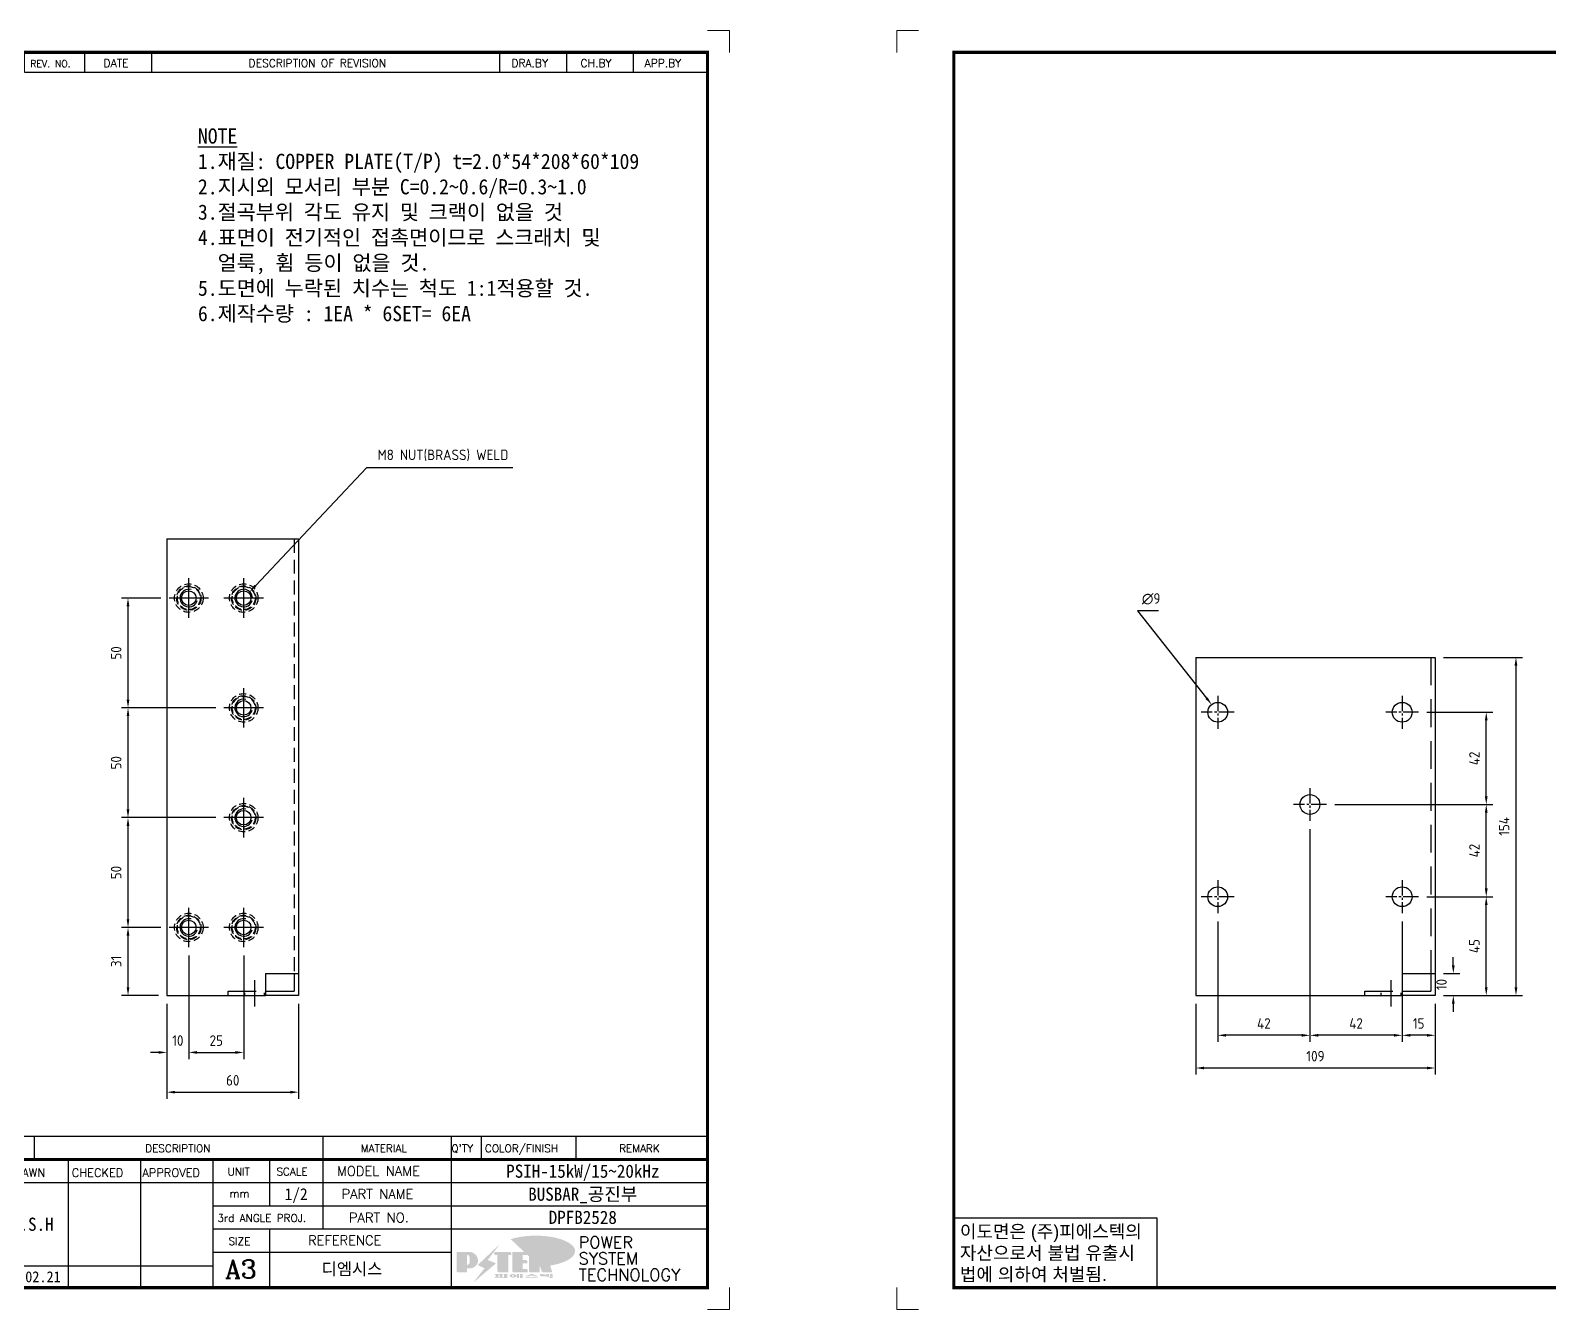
# Model space of a CAD drawing. Header units: millimetres. Extents: x 24815 to 37444, y -10619 to 6020.
# Drawn here: x 29013 to 29705, y -7723 to -7140 of the extents above; entities that cross this region are included whole.
import ezdxf
from ezdxf.enums import TextEntityAlignment as Align

# ---------------------------------------------------------------- set-up
doc = ezdxf.new("R2010")
doc.units = ezdxf.units.MM
for name, pattern in [('CENTER', [50.8, 31.75, -6.35, 6.35, -6.35]), ('CENTER1', [10, 7, -1, 1, -1]), ('HIDDEN', [9.525, 6.35, -3.175]), ('HIDDEN2', [4.7625, 3.175, -1.5875]), ('HIDDENX2', [19.05, 12.7, -6.35])]:
    doc.linetypes.add(name, pattern=pattern)
for name, color, linetype in [('CENTER', 1, 'CENTER'), ('FORMAT-1', 7, 'Continuous'), ('line', 3, 'Continuous'), ('THIN', 3, 'Continuous')]:
    doc.layers.add(name, color=color, linetype=linetype)
doc.styles.add('h1', font='')
doc.styles.add('HAN', font='')
doc.styles.add('RC', font='ROMANC.SHX')
doc.styles.add('ROMANT', font='romant')
doc.styles.get("Standard").update_dxf_attribs({"font": 'ISOCP.SHX', "bigfont": 'WHGTXT.SHX'})
doc.styles.get('h1').set_extended_font_data('New Gulim')
doc.styles.get('HAN').set_extended_font_data('GulimChe')
doc.dimstyles.new('PS-1.5', dxfattribs={"dimscale": 1.5, "dimtxt": 3.2, "dimasz": 2.5, "dimexe": 2, "dimexo": 2.5, "dimgap": 2, "dimtad": 1, "dimtoh": 1, "dimrnd": 0.05, "dimzin": 12, "dimdsep": 46, "dimtxsty": 'Standard', "dimcen": 0, "dimclrt": 2, "dimazin": 3, "dimtfac": 1, "dimtofl": 0, "dimtmove": 0, "dimatfit": 3, "dimfxl": 0.18, "dimtolj": 1, "dimtzin": 0, "dimarcsym": 0})

# ---------------------------------------------------------------- blocks, each defined once
blk = doc.blocks.new('A$C3A6221F5')
at = {"color": 2, "linetype": 'HIDDEN2'}
for radius in [6.5, 5.55, 5.25]:
    blk.add_circle((0, 0), radius, dxfattribs=at)
blk.add_circle((0, 0), 3.32)
at = {"layer": 'CENTER', "color": 1, "linetype": 'CENTER', "ltscale": 3}
for p, q in [((0, -9), (0, 9)), ((9, 0), (-9, 0))]:
    blk.add_line(p, q, dxfattribs=at)
at = {"layer": 'CENTER'}
for p, q in [((0, -7), (0, 7)), ((7, 0), (-7, 0))]:
    blk.add_line(p, q, dxfattribs=at)
at = {"layer": 'THIN'}
blk.add_arc((0, 0), 4, 75, 345, dxfattribs=at)
blk = doc.blocks.new('t3')
for p, q in [((0, 15.88), (46.25, 15.88)), ((0, 15.88), (0, 0)), ((46.25, 15.88), (46.25, 0)), ((0, 0), (46.25, 0))]:
    blk.add_line(p, q)
at = {"color": 1, "style": 'h1'}
for s, p in [('이도면은 (주)피에스텍의', (1.4, 11.29)), ('자산으로서 불법 유출시', (1.4, 6.41)), ('법에 의하여 처벌됨.', (1.4, 1.52))]:
    blk.add_text(s, height=3, dxfattribs=at).set_placement(p)
blk = doc.blocks.new('new LOGO')
at = {"layer": 'line'}
h = blk.add_hatch(color=253, dxfattribs=at)
edge = h.paths.add_edge_path()
edge.add_ellipse((333.9, 86.4), major_axis=(-165.9, 0), ratio=0.39426, start_angle=111.51268, end_angle=334.46902)
edge.add_ellipse((314.1, 81.2), major_axis=(-153.7, 0), ratio=0.40699, start_angle=121.30662, end_angle=327.74369, ccw=False)
edge.add_line((394, 27.8), (394.7, 25.6))
h = blk.add_hatch(color=1, dxfattribs=at)
h.paths.add_polyline_path([(41.5, 16.4), (54.3, 16.4, 1), (54.3, 82.9), (0, 82.9), (0, -0.1), (41.5, -0.1)])
h.paths.add_polyline_path([(41.5, 27.9), (41.5, 71.9), (43.6, 71.9, -0.414214), (54.6, 60.9), (54.6, 38.9, -0.414214), (43.6, 27.9)], flags=16)
h.paths.add_polyline_path([(214.7, 71.9), (227.5, 71.9), (227.5, 82.9), (159.7, 82.9), (159.7, 71.9), (172.5, 71.9), (172.5, -0.1), (214.7, -0.1)])
h.paths.add_polyline_path([(276, 37.4), (294.8, 37.4), (294.8, 49.1), (276, 49.1), (276, 71.9), (294.8, 71.9), (294.8, 82.9), (234.5, 82.9), (234.5, -0.1), (297, -0.1), (297, 10.9), (276, 10.9)])
h.paths.add_polyline_path([(347.2, 35.2), (359.7, -0.1), (400.5, -0.1), (379.6, 66.8), (399.7, 82.9), (380.6, 82.9), (347.2, 61.6), (347.2, 82.9), (305.5, 82.9), (305.5, -0.1), (347.2, -0.1)])
h = blk.add_hatch(color=250, dxfattribs=at)
h.paths.add_polyline_path([(44.5, 69.4), (46.6, 69.4, -0.129793), (52, 68, 0.221832), (43.6, 71.9), (41.5, 71.9), (41.5, 27.9), (43.6, 27.9, 0.02048), (44.5, 28)], flags=17)
h.paths.add_polyline_path([(44.5, 13.9), (57.3, 13.9, 0.72362), (77.1, 73.9, -0.679777), (54.3, 16.4), (41.5, 16.4), (41.5, -0.1), (3, -0.1), (3, -2.6), (44.5, -2.6)])
h.paths.add_polyline_path([(117.9, 14.2), (71.5, -44.4), (77.1, -39.6), (120.8, 15.6), (92, 28.9), (173.3, 106), (177.5, 111.4), (89.1, 27.6)])
h.paths.add_polyline_path([(162.7, 71.9), (162.7, 69.4), (172.5, 69.4), (172.5, 71.9)], flags=17)
h.paths.add_polyline_path([(217.7, 69.4), (230.5, 69.4), (230.5, 80.4), (227.5, 80.4), (227.5, 71.9), (214.7, 71.9), (214.7, -0.1), (175.5, -0.1), (175.5, -2.6), (217.7, -2.6)])
h.paths.add_polyline_path([(297.8, 46.6), (294.8, 46.6), (294.8, 37.4), (276, 37.4), (276, 10.9), (279, 10.9), (279, 34.9), (297.8, 34.9)])
h.paths.add_polyline_path([(300, 8.4), (297, 8.4), (297, -0.1), (237.5, -0.1), (237.5, -2.6), (300, -2.6)])
h.paths.add_polyline_path([(297.8, 80.4), (294.8, 80.4), (294.8, 71.9), (276, 71.9), (276, 49.1), (279, 49.1), (279, 69.4), (297.8, 69.4)])
h.paths.add_polyline_path([(350.2, 80.4), (347.2, 80.4), (347.2, 61.6), (350.2, 63.5)])
h.paths.add_polyline_path([(350.2, 26.7), (347.2, 35.2), (347.2, -0.1), (308.5, -0.1), (308.5, -2.6), (350.2, -2.6)])
h.paths.add_polyline_path([(402.7, 80.4), (396.5, 80.4), (379.6, 66.8), (400.5, -0.1), (361.8, -0.1), (362.7, -2.6), (403.5, -2.6), (382.6, 64.3)])
blk.add_hatch(color=5, dxfattribs=at).paths.add_polyline_path([(166.3, 35), (131, 49), (180.4, 112.7), (92, 28.9), (120.8, 15.6), (74.4, -43)])
h = blk.add_hatch(color=250, dxfattribs=at)
edge = h.paths.add_edge_path()
edge.add_ellipse((237.8, -17.6), major_axis=(-14.3, 0), ratio=0.526336, start_angle=192.2456, end_angle=269.07481)
edge.add_line((238.1, -10.1), (237.6, -10.1))
edge.add_ellipse((237.8, -17.6), major_axis=(-14.3, 0), ratio=0.526336, start_angle=270.92519, end_angle=449.07481)
edge.add_line((237.6, -25.1), (238.1, -25.1))
edge.add_ellipse((237.8, -17.6), major_axis=(-14.3, 0), ratio=0.526336, start_angle=450.92519, end_angle=527.7544)
edge.add_line((251.7, -19.2), (254.1, -19.2))
edge.add_line((254.1, -19.2), (254.1, -27.1))
edge.add_line((254.1, -27.1), (263.1, -27.1))
edge.add_line((263.1, -27.1), (263.1, -10.1))
edge.add_line((263.1, -10.1), (254.1, -10.1))
edge.add_line((254.1, -10.1), (254.1, -16))
edge.add_line((254.1, -16), (251.7, -16))
h.paths.add_polyline_path([(241, -16.4), (241, -18.7, -1), (234.4, -18.7), (234.4, -16.4, -1)], flags=16)
h.paths.add_polyline_path([(278.2, -10.1), (268.1, -10.1), (268.1, -27.1), (278.2, -27.1)])
h.paths.add_polyline_path([(310.3, -10.1), (310.3, -11.1, -0.157169), (289.3, -17.5), (294, -19.9, 0.128407), (316.3, -15.9, 0.128407), (338.6, -19.9), (343.3, -17.5, -0.157169), (322.2, -11.1), (322.2, -10.1)])
h.paths.add_polyline_path([(342.1, -25.1), (342.1, -22.3), (290.4, -22.3), (290.4, -25.1)])
h.paths.add_polyline_path([(352, -10.1), (352, -16.2, 0.414214), (354, -18.2), (378.7, -18.2), (378.7, -19.6), (390.2, -19.6), (390.2, -10.1), (378.7, -10.1), (378.7, -13.6), (374.7, -13.6), (374.7, -15.1), (378.7, -15.1), (378.7, -16.2), (364.7, -16.2), (364.7, -15.1), (371.2, -15.1), (371.2, -13.6), (364.7, -13.6), (364.7, -12.6), (374.7, -12.6), (374.7, -10.1)])
h.paths.add_polyline_path([(393.8, -10.1), (393.8, -19.6), (405, -19.6), (405, -10.1)])
h.paths.add_polyline_path([(405, -27.1), (405, -20.9), (356.8, -20.9), (356.8, -23), (391.8, -23), (391.8, -27.1)])
h.paths.add_polyline_path([(200.4, -10.1), (200.4, -22.3), (193.2, -22.3), (193.2, -12.6), (196.6, -12.6), (196.6, -10.1), (161, -10.1), (161, -12.6), (164.5, -12.6), (164.5, -22.3), (161, -22.3), (161, -25.1), (200.4, -25.1), (200.4, -27.1), (213.9, -27.1), (213.9, -10.1)])
h.paths.add_polyline_path([(182, -12.6), (175.6, -12.6), (175.6, -22.3), (182, -22.3)], flags=17)
blk = doc.blocks.new('format-3')
at = {"color": 3, "lineweight": 9}
for p, q in [((0, 286.3), (0, 291.3)), ((5, 291.3), (0, 291.3)), ((414.5, 291.3), (419.5, 291.3)), ((419.5, 286.3), (419.5, 291.3)), ((0, 5), (0, 0)), ((419.5, 5), (419.5, 0)), ((5, 0), (0, 0)), ((414.5, 0), (419.5, 0))]:
    blk.add_line(p, q, dxfattribs=at)
at = {"color": 180}
for p, q in [((258.97, 281.75), (258.97, 286.3)), ((272.71, 281.75), (272.71, 286.3)), ((287.94, 281.75), (287.94, 286.3)), ((367.22, 281.75), (367.22, 286.3)), ((382.45, 281.75), (382.45, 286.3)), ((397.61, 281.75), (397.61, 286.3)), ((258.97, 281.75), (414.5, 281.75)), ((228.5, 39.49), (228.5, 5)), ((228.5, 39.49), (414.5, 39.49)), ((235.29, 39.49), (235.29, 34.21)), ((261.24, 34.21), (261.24, 39.49)), ((326.9, 39.49), (326.9, 34.21)), ((356.11, 39.49), (356.11, 34.21)), ((362.93, 39.49), (362.93, 34.21)), ((384.48, 39.49), (384.48, 34.21)), ((228.5, 34.21), (252.48, 34.21)), ((268.96, 5), (268.96, 34.21)), ((285.45, 5), (285.45, 34.21)), ((301.94, 5), (301.94, 34.21)), ((314.72, 34.21), (314.72, 23.65)), ((326.9, 34.21), (326.9, 18.37)), ((356.11, 34.21), (356.11, 5)), ((228.5, 28.93), (252.48, 28.93)), ((244.89, 5.23), (244.89, 28.93)), ((252.48, 28.93), (414.5, 28.93)), ((228.5, 24.98), (252.48, 24.98)), ((228.5, 21.03), (252.48, 21.03)), ((301.94, 23.65), (414.5, 23.65)), ((301.94, 18.37), (414.5, 18.37)), ((314.72, 18.37), (314.72, 5)), ((228.5, 17.08), (252.48, 17.08)), ((228.5, 13.13), (252.48, 13.13)), ((301.94, 13.09), (356.11, 13.09)), ((228.5, 9.18), (252.48, 9.18)), ((252.48, 9.95), (301.94, 9.95))]:
    blk.add_line(p, q, dxfattribs=at)
at = {"const_width": 0.7}
blk.add_lwpolyline([(252.48, 5), (252.48, 34.21), (414.5, 34.21)], dxfattribs=at)
at = {"layer": 'FORMAT-1', "const_width": 0.7}
blk.add_lwpolyline([(13, 5), (13, 286.3), (414.5, 286.3), (414.5, 5)], close=True, dxfattribs=at)
blk.add_blockref('t3', (13, 5))
at = {"xscale": 0.05400000000000027, "yscale": 0.05400000000000027, "zscale": 0.05400000000000027}
blk.add_blockref('new LOGO', (357.35, 8.65), dxfattribs=at)
at = {"color": 2}
for s, height, style, p in [('REV. NO.', 1.56, 'RC', (260.23, 282.95)), ('DATE', 1.788, 'RC', (276.95, 282.94)), ('DESCRIPTION OF REVISION', 1.7875, 'RC', (309.98, 282.94)), ('DRA.BY', 1.788, 'RC', (369.83, 282.94)), ('CH.BY', 1.788, 'RC', (385.59, 282.94)), ('APP.BY', 1.788, 'RC', (400.18, 282.94)), ('NO', 1.742, 'RC', (230.16, 35.83)), ('PART NO', 1.742, 'RC', (241.36, 35.83)), ('DESCRIPTION', 1.7424, 'RC', (286.43, 35.83)), ('MATERIAL', 1.742, 'RC', (335.52, 35.83)), ("Q'TY", 1.742, 'RC', (356.17, 35.83)), ('COLOR/FINISH', 1.7424, 'RC', (363.8, 35.83)), ('REMARK', 1.742, 'RC', (394.37, 35.83)), (' TOLERANCE', 1.9, 'RC', (230.11, 30.22)), ('DRAWN', 1.9, 'RC', (255, 30.22)), ('CHECKED', 1.9, 'RC', (269.71, 30.22)), ('APPROVED', 1.9, 'RC', (285.8, 30.22)), ('UNIT', 1.742, 'RC', (305.19, 30.55)), ('SCALE', 1.742, 'RC', (316.32, 30.55)), ('MODEL NAME', 2.178, 'RC', (330.12, 30.46)), ('    ~ 6', 2, 'HAN', (229.8, 26.03)), ('0.08', 2, 'HAN', (246.57, 26.31)), ('mm', 1.742, 'RC', (305.67, 25.56)), ('PART NAME', 2.178, 'RC', (331.17, 25.24)), ('  7 ~ 30', 2, 'HAN', (229.8, 21.91)), ('0.1', 2, 'HAN', (246.57, 22.2)), ('3rd ANGLE PROJ.', 1.7424, 'RC', (302.87, 19.97)), ('PART NO.', 2.178, 'RC', (332.84, 19.85)), (' 31 ~ 120', 2, 'HAN', (229.8, 18.04)), ('0.2', 2, 'HAN', (246.57, 18.32)), ('121 ~ 300', 2, 'HAN', (229.8, 14.42)), ('0.4', 2, 'HAN', (246.57, 14.2)), ('SIZE', 1.742, 'RC', (305.39, 14.71)), ('REFERENCE', 2.178, 'RC', (323.52, 14.69)), ('301 ~ 600', 2, 'HAN', (229.8, 10.04)), ('0.6', 2, 'HAN', (246.57, 10.32)), ('601 ~ 1200', 2, 'HAN', (229.8, 6.05)), ('0.8', 2, 'HAN', (246.57, 6.33))]:
    blk.add_text(s, height=height, dxfattribs=dict(at, style=style)).set_placement(p)
at = {"style": 'ROMANT'}
for s, p in [('POWER', (385.15, 13.96)), ('SYSTEM', (385.15, 10.31)), ('TECHNOLOGY', (385.15, 6.56))]:
    blk.add_text(s, height=2.7, dxfattribs=at).set_placement(p)
at = {"color": 2, "lineweight": 25, "style": 'RC'}
blk.add_text('A3', height=4.182, dxfattribs=at).set_placement((304.61, 7.14))
at = {"style": 'HAN'}
for tag, height, p in [('MODEL-NAME', 3, (386.1, 31.53)), ('SCALE', 2.7, (320.81, 26.29)), ('PART-NAME', 3, (386.1, 26.29)), ('DRA-BY', 3, (260.72, 19.44)), ('CH-BY', 3, (277.21, 19.44)), ('APP-BY', 3, (293.7, 19.44)), ('PART-NO', 3, (386.1, 21.01)), ('관련업체', 3, (333.52, 9.26)), ('DRA-DATE', 2.5, (260.72, 7.47)), ('CH-DATE', 2.5, (277.21, 7.47)), ('APP-DATE', 2.5, (293.7, 7.47))]:
    blk.add_attdef(tag, text='', height=height, dxfattribs=at).set_placement(p, align=Align.MIDDLE_CENTER)
blk = doc.blocks.new('*D1353')
at = {"color": 0, "lineweight": -2, "transparency": 16777216}
for p, q in [((29084.99, -7561.41), (29084.99, -7608.59)), ((29074.99, -7583.41), (29074.99, -7608.59)), ((29071.24, -7605.59), (29067.49, -7605.59)), ((29088.74, -7605.59), (29092.49, -7605.59))]:
    blk.add_line(p, q, dxfattribs=at)
at = {"color": 0, "transparency": 16777216}
for points in [[(29071.24, -7604.96), (29071.24, -7606.21), (29074.99, -7605.59)], [(29088.74, -7604.96), (29088.74, -7606.21), (29084.99, -7605.59)]]:
    blk.add_solid(points, dxfattribs=at)
at = {"layer": 'Defpoints', "color": 0, "transparency": 16777216}
for p in [(29084.99, -7557.66), (29074.99, -7579.66), (29084.99, -7605.59)]:
    blk.add_point(p, dxfattribs=at)
at = {"color": 2, "transparency": 16777216, "insert": (29079.99, -7600.19), "char_height": 4.8, "attachment_point": 5}
blk.add_mtext('\\A1;10', dxfattribs=at)
blk = doc.blocks.new('*D1354')
at = {"color": 0, "lineweight": -2, "transparency": 16777216}
for p, q in [((29084.99, -7561.41), (29084.99, -7608.59)), ((29109.99, -7561.41), (29109.99, -7608.59)), ((29088.74, -7605.59), (29106.24, -7605.59))]:
    blk.add_line(p, q, dxfattribs=at)
at = {"color": 0, "transparency": 16777216}
for points in [[(29088.74, -7604.96), (29088.74, -7606.21), (29084.99, -7605.59)], [(29106.24, -7604.96), (29106.24, -7606.21), (29109.99, -7605.59)]]:
    blk.add_solid(points, dxfattribs=at)
at = {"layer": 'Defpoints', "color": 0, "transparency": 16777216}
for p in [(29084.99, -7557.66), (29109.99, -7557.66), (29109.99, -7605.59)]:
    blk.add_point(p, dxfattribs=at)
at = {"color": 2, "transparency": 16777216, "insert": (29097.49, -7600.19), "char_height": 4.8, "attachment_point": 5}
blk.add_mtext('\\A1;25', dxfattribs=at)
blk = doc.blocks.new('*D1355')
at = {"color": 0, "lineweight": -2, "transparency": 16777216}
for p, q in [((29072.24, -7548.66), (29054.29, -7548.66)), ((29057.29, -7575.91), (29057.29, -7552.41)), ((29071.24, -7579.66), (29054.29, -7579.66))]:
    blk.add_line(p, q, dxfattribs=at)
at = {"color": 0, "transparency": 16777216}
for points in [[(29056.66, -7552.41), (29057.91, -7552.41), (29057.29, -7548.66)], [(29056.66, -7575.91), (29057.91, -7575.91), (29057.29, -7579.66)]]:
    blk.add_solid(points, dxfattribs=at)
at = {"layer": 'Defpoints', "color": 0, "transparency": 16777216}
for p in [(29057.29, -7548.66), (29075.99, -7548.66), (29074.99, -7579.66)]:
    blk.add_point(p, dxfattribs=at)
at = {"color": 2, "transparency": 16777216, "insert": (29051.89, -7564.16), "char_height": 4.8, "attachment_point": 5, "rotation": 90}
blk.add_mtext('\\A1;31', dxfattribs=at)
blk = doc.blocks.new('*D1356')
at = {"color": 0, "lineweight": -2, "transparency": 16777216}
for p, q in [((29097.24, -7498.66), (29054.29, -7498.66)), ((29057.29, -7544.91), (29057.29, -7502.41)), ((29072.24, -7548.66), (29054.29, -7548.66))]:
    blk.add_line(p, q, dxfattribs=at)
at = {"color": 0, "transparency": 16777216}
for points in [[(29056.66, -7502.41), (29057.91, -7502.41), (29057.29, -7498.66)], [(29056.66, -7544.91), (29057.91, -7544.91), (29057.29, -7548.66)]]:
    blk.add_solid(points, dxfattribs=at)
at = {"layer": 'Defpoints', "color": 0, "transparency": 16777216}
for p in [(29057.29, -7498.66), (29100.99, -7498.66), (29075.99, -7548.66)]:
    blk.add_point(p, dxfattribs=at)
at = {"color": 2, "transparency": 16777216, "insert": (29051.89, -7523.66), "char_height": 4.8, "attachment_point": 5, "rotation": 90}
blk.add_mtext('\\A1;50', dxfattribs=at)
blk = doc.blocks.new('*D1357')
at = {"color": 0, "lineweight": -2, "transparency": 16777216}
for p, q in [((29097.24, -7448.66), (29054.29, -7448.66)), ((29057.29, -7494.91), (29057.29, -7452.41)), ((29097.24, -7498.66), (29054.29, -7498.66))]:
    blk.add_line(p, q, dxfattribs=at)
at = {"color": 0, "transparency": 16777216}
for points in [[(29056.66, -7452.41), (29057.91, -7452.41), (29057.29, -7448.66)], [(29056.66, -7494.91), (29057.91, -7494.91), (29057.29, -7498.66)]]:
    blk.add_solid(points, dxfattribs=at)
at = {"layer": 'Defpoints', "color": 0, "transparency": 16777216}
for p in [(29057.29, -7448.66), (29100.99, -7448.66), (29100.99, -7498.66)]:
    blk.add_point(p, dxfattribs=at)
at = {"color": 2, "transparency": 16777216, "insert": (29051.89, -7473.66), "char_height": 4.8, "attachment_point": 5, "rotation": 90}
blk.add_mtext('\\A1;50', dxfattribs=at)
blk = doc.blocks.new('*D1358')
at = {"color": 0, "lineweight": -2, "transparency": 16777216}
for p, q in [((29072.24, -7398.66), (29054.29, -7398.66)), ((29057.29, -7444.91), (29057.29, -7402.41)), ((29097.24, -7448.66), (29054.29, -7448.66))]:
    blk.add_line(p, q, dxfattribs=at)
at = {"color": 0, "transparency": 16777216}
for points in [[(29056.66, -7402.41), (29057.91, -7402.41), (29057.29, -7398.66)], [(29056.66, -7444.91), (29057.91, -7444.91), (29057.29, -7448.66)]]:
    blk.add_solid(points, dxfattribs=at)
at = {"layer": 'Defpoints', "color": 0, "transparency": 16777216}
for p in [(29057.29, -7398.66), (29075.99, -7398.66), (29100.99, -7448.66)]:
    blk.add_point(p, dxfattribs=at)
at = {"color": 2, "transparency": 16777216, "insert": (29051.89, -7423.66), "char_height": 4.8, "attachment_point": 5, "rotation": 90}
blk.add_mtext('\\A1;50', dxfattribs=at)
blk = doc.blocks.new('*D1359')
at = {"color": 0, "lineweight": -2, "transparency": 16777216}
for p, q in [((29074.99, -7583.41), (29074.99, -7626.69)), ((29134.99, -7583.41), (29134.99, -7626.69)), ((29078.74, -7623.69), (29131.24, -7623.69))]:
    blk.add_line(p, q, dxfattribs=at)
at = {"color": 0, "transparency": 16777216}
for points in [[(29078.74, -7623.06), (29078.74, -7624.31), (29074.99, -7623.69)], [(29131.24, -7623.06), (29131.24, -7624.31), (29134.99, -7623.69)]]:
    blk.add_solid(points, dxfattribs=at)
at = {"layer": 'Defpoints', "color": 0, "transparency": 16777216}
for p in [(29074.99, -7579.66), (29134.99, -7579.66), (29134.99, -7623.69)]:
    blk.add_point(p, dxfattribs=at)
at = {"color": 2, "transparency": 16777216, "insert": (29104.99, -7618.29), "char_height": 4.8, "attachment_point": 5}
blk.add_mtext('\\A1;60', dxfattribs=at)
blk = doc.blocks.new('*D1361')
at = {"color": 0, "lineweight": -2, "transparency": 16777216}
for p, q in [((29165.96, -7339.3), (29115.3, -7393.03)), ((29232.55, -7339.3), (29165.96, -7339.3))]:
    blk.add_line(p, q, dxfattribs=at)
blk.add_arc((29109.99, -7398.66), 4, 3.71148, 75, dxfattribs=at)
at = {"color": 0, "transparency": 16777216}
blk.add_solid([(29114.85, -7392.6), (29115.76, -7393.45), (29112.73, -7395.75)], dxfattribs=at)
at = {"layer": 'Defpoints', "color": 0, "transparency": 16777216}
for p in [(29112.73, -7395.75), (29107.24, -7401.57)]:
    blk.add_point(p, dxfattribs=at)
at = {"color": 2, "transparency": 16777216, "insert": (29200.75, -7333.66), "char_height": 4.8, "attachment_point": 5}
blk.add_mtext('\\A1;M8 NUT(BRASS) WELD', dxfattribs=at)
blk = doc.blocks.new('*D1363')
at = {"color": 0, "lineweight": -2, "transparency": 16777216}
for p, q in [((29637.7, -7545.91), (29637.7, -7600.79)), ((29652.7, -7583.41), (29652.7, -7600.79)), ((29648.95, -7597.79), (29641.45, -7597.79))]:
    blk.add_line(p, q, dxfattribs=at)
at = {"color": 0, "transparency": 16777216}
for points in [[(29641.45, -7597.17), (29641.45, -7598.42), (29637.7, -7597.79)], [(29648.95, -7597.17), (29648.95, -7598.42), (29652.7, -7597.79)]]:
    blk.add_solid(points, dxfattribs=at)
at = {"layer": 'Defpoints', "color": 0, "transparency": 16777216}
for p in [(29637.7, -7542.16), (29652.7, -7579.66), (29637.7, -7597.79)]:
    blk.add_point(p, dxfattribs=at)
at = {"color": 2, "transparency": 16777216, "insert": (29645.2, -7592.39), "char_height": 4.8, "attachment_point": 5}
blk.add_mtext('\\A1;15', dxfattribs=at)
blk = doc.blocks.new('*D1364')
at = {"color": 0, "lineweight": -2, "transparency": 16777216}
for p, q in [((29595.7, -7503.91), (29595.7, -7600.79)), ((29637.7, -7545.91), (29637.7, -7600.79)), ((29633.95, -7597.79), (29599.45, -7597.79))]:
    blk.add_line(p, q, dxfattribs=at)
at = {"color": 0, "transparency": 16777216}
for points in [[(29599.45, -7597.17), (29599.45, -7598.42), (29595.7, -7597.79)], [(29633.95, -7597.17), (29633.95, -7598.42), (29637.7, -7597.79)]]:
    blk.add_solid(points, dxfattribs=at)
at = {"layer": 'Defpoints', "color": 0, "transparency": 16777216}
for p in [(29595.7, -7500.16), (29637.7, -7542.16), (29595.7, -7597.79)]:
    blk.add_point(p, dxfattribs=at)
at = {"color": 2, "transparency": 16777216, "insert": (29616.7, -7592.39), "char_height": 4.8, "attachment_point": 5}
blk.add_mtext('\\A1;42', dxfattribs=at)
blk = doc.blocks.new('*D1365')
at = {"color": 0, "lineweight": -2, "transparency": 16777216}
for p, q in [((29543.7, -7583.41), (29543.7, -7615.68)), ((29652.7, -7583.41), (29652.7, -7615.68)), ((29648.95, -7612.68), (29547.45, -7612.68))]:
    blk.add_line(p, q, dxfattribs=at)
at = {"color": 0, "transparency": 16777216}
for points in [[(29547.45, -7612.06), (29547.45, -7613.31), (29543.7, -7612.68)], [(29648.95, -7612.06), (29648.95, -7613.31), (29652.7, -7612.68)]]:
    blk.add_solid(points, dxfattribs=at)
at = {"layer": 'Defpoints', "color": 0, "transparency": 16777216}
for p in [(29543.7, -7579.66), (29652.7, -7579.66), (29543.7, -7612.68)]:
    blk.add_point(p, dxfattribs=at)
at = {"color": 2, "transparency": 16777216, "insert": (29598.2, -7607.28), "char_height": 4.8, "attachment_point": 5}
blk.add_mtext('\\A1;109', dxfattribs=at)
blk = doc.blocks.new('*D1366')
at = {"color": 0, "lineweight": -2, "transparency": 16777216}
for p, q in [((29595.7, -7503.91), (29595.7, -7600.79)), ((29553.7, -7545.91), (29553.7, -7600.79)), ((29591.95, -7597.79), (29557.45, -7597.79))]:
    blk.add_line(p, q, dxfattribs=at)
at = {"color": 0, "transparency": 16777216}
for points in [[(29557.45, -7597.17), (29557.45, -7598.42), (29553.7, -7597.79)], [(29591.95, -7597.17), (29591.95, -7598.42), (29595.7, -7597.79)]]:
    blk.add_solid(points, dxfattribs=at)
at = {"layer": 'Defpoints', "color": 0, "transparency": 16777216}
for p in [(29595.7, -7500.16), (29553.7, -7542.16), (29553.7, -7597.79)]:
    blk.add_point(p, dxfattribs=at)
at = {"color": 2, "transparency": 16777216, "insert": (29574.7, -7592.39), "char_height": 4.8, "attachment_point": 5}
blk.add_mtext('\\A1;42', dxfattribs=at)
blk = doc.blocks.new('*D1367')
at = {"color": 0, "lineweight": -2, "transparency": 16777216}
for p, q in [((29661, -7565.91), (29661, -7562.16)), ((29656.45, -7569.66), (29664, -7569.66)), ((29656.45, -7579.66), (29664, -7579.66)), ((29661, -7583.41), (29661, -7587.16))]:
    blk.add_line(p, q, dxfattribs=at)
at = {"color": 0, "transparency": 16777216}
for points in [[(29660.37, -7565.91), (29661.62, -7565.91), (29661, -7569.66)], [(29660.37, -7583.41), (29661.62, -7583.41), (29661, -7579.66)]]:
    blk.add_solid(points, dxfattribs=at)
at = {"layer": 'Defpoints', "color": 0, "transparency": 16777216}
for p in [(29652.7, -7569.66), (29661, -7569.66), (29652.7, -7579.66)]:
    blk.add_point(p, dxfattribs=at)
at = {"color": 2, "transparency": 16777216, "insert": (29655.6, -7574.66), "char_height": 4.8, "attachment_point": 5, "rotation": 90}
blk.add_mtext('\\A1;10', dxfattribs=at)
blk = doc.blocks.new('*D1368')
at = {"color": 0, "lineweight": -2, "transparency": 16777216}
for p, q in [((29648.95, -7534.66), (29679, -7534.66)), ((29676, -7575.91), (29676, -7538.41)), ((29656.45, -7579.66), (29679, -7579.66))]:
    blk.add_line(p, q, dxfattribs=at)
at = {"color": 0, "transparency": 16777216}
for points in [[(29675.37, -7538.41), (29676.62, -7538.41), (29676, -7534.66)], [(29675.37, -7575.91), (29676.62, -7575.91), (29676, -7579.66)]]:
    blk.add_solid(points, dxfattribs=at)
at = {"layer": 'Defpoints', "color": 0, "transparency": 16777216}
for p in [(29645.2, -7534.66), (29676, -7534.66), (29652.7, -7579.66)]:
    blk.add_point(p, dxfattribs=at)
at = {"color": 2, "transparency": 16777216, "insert": (29670.6, -7557.16), "char_height": 4.8, "attachment_point": 5, "rotation": 90}
blk.add_mtext('\\A1;45', dxfattribs=at)
blk = doc.blocks.new('*D1369')
at = {"color": 0, "lineweight": -2, "transparency": 16777216}
for p, q in [((29606.95, -7492.66), (29679, -7492.66)), ((29676, -7530.91), (29676, -7496.41)), ((29648.95, -7534.66), (29679, -7534.66))]:
    blk.add_line(p, q, dxfattribs=at)
at = {"color": 0, "transparency": 16777216}
for points in [[(29675.37, -7496.41), (29676.62, -7496.41), (29676, -7492.66)], [(29675.37, -7530.91), (29676.62, -7530.91), (29676, -7534.66)]]:
    blk.add_solid(points, dxfattribs=at)
at = {"layer": 'Defpoints', "color": 0, "transparency": 16777216}
for p in [(29603.2, -7492.66), (29676, -7492.66), (29645.2, -7534.66)]:
    blk.add_point(p, dxfattribs=at)
at = {"color": 2, "transparency": 16777216, "insert": (29670.6, -7513.66), "char_height": 4.8, "attachment_point": 5, "rotation": 90}
blk.add_mtext('\\A1;42', dxfattribs=at)
blk = doc.blocks.new('*D1370')
at = {"color": 0, "lineweight": -2, "transparency": 16777216}
for p, q in [((29648.95, -7450.66), (29679, -7450.66)), ((29676, -7488.91), (29676, -7454.41)), ((29606.95, -7492.66), (29679, -7492.66))]:
    blk.add_line(p, q, dxfattribs=at)
at = {"color": 0, "transparency": 16777216}
for points in [[(29675.37, -7454.41), (29676.62, -7454.41), (29676, -7450.66)], [(29675.37, -7488.91), (29676.62, -7488.91), (29676, -7492.66)]]:
    blk.add_solid(points, dxfattribs=at)
at = {"layer": 'Defpoints', "color": 0, "transparency": 16777216}
for p in [(29645.2, -7450.66), (29676, -7450.66), (29603.2, -7492.66)]:
    blk.add_point(p, dxfattribs=at)
at = {"color": 2, "transparency": 16777216, "insert": (29670.6, -7471.66), "char_height": 4.8, "attachment_point": 5, "rotation": 90}
blk.add_mtext('\\A1;42', dxfattribs=at)
blk = doc.blocks.new('*D1371')
at = {"color": 0, "lineweight": -2, "transparency": 16777216}
for p, q in [((29656.45, -7425.66), (29692.53, -7425.66)), ((29689.53, -7429.41), (29689.53, -7575.91)), ((29656.45, -7579.66), (29692.53, -7579.66))]:
    blk.add_line(p, q, dxfattribs=at)
at = {"color": 0, "transparency": 16777216}
for points in [[(29688.9, -7429.41), (29690.15, -7429.41), (29689.53, -7425.66)], [(29688.9, -7575.91), (29690.15, -7575.91), (29689.53, -7579.66)]]:
    blk.add_solid(points, dxfattribs=at)
at = {"layer": 'Defpoints', "color": 0, "transparency": 16777216}
for p in [(29652.7, -7425.66), (29652.7, -7579.66), (29689.53, -7579.66)]:
    blk.add_point(p, dxfattribs=at)
at = {"color": 2, "transparency": 16777216, "insert": (29684.13, -7502.66), "char_height": 4.8, "attachment_point": 5, "rotation": 90}
blk.add_mtext('\\A1;154', dxfattribs=at)
blk = doc.blocks.new('*D1378')
at = {"color": 0, "lineweight": -2, "transparency": 16777216}
for p, q in [((29526.64, -7404.43), (29517.06, -7404.43)), ((29517.06, -7404.43), (29548.57, -7444.2))]:
    blk.add_line(p, q, dxfattribs=at)
at = {"color": 0, "transparency": 16777216}
blk.add_solid([(29549.06, -7443.81), (29548.08, -7444.59), (29550.9, -7447.14)], dxfattribs=at)
at = {"layer": 'Defpoints', "color": 0, "transparency": 16777216}
for p in [(29550.9, -7447.14, 0), (29556.49, -7454.19, 0)]:
    blk.add_point(p, dxfattribs=at)
at = {"color": 2, "transparency": 16777216, "insert": (29523.35, -7399.03), "char_height": 4.8, "attachment_point": 5}
blk.add_mtext('\\A1;∅9', dxfattribs=at)

msp = doc.modelspace()

# ---------------------------------------------------------------- linework, layer by layer
at = {"color": 6}
for p, q in [((29074.98578, -7371.6641), (29074.98578, -7579.6641)), ((29074.98578, -7371.6641), (29134.98578, -7371.6641)), ((29134.98578, -7371.6641), (29134.98578, -7569.6641)), ((29543.69724, -7425.6641, -0.00071), (29543.69724, -7579.6641, -0.00071)), ((29543.69724, -7425.6641), (29652.69724, -7425.6641)), ((29652.69724, -7425.6641, -0.00071), (29652.69724, -7569.6641, -0.00071)), ((29119.98578, -7569.6641, -0.00071), (29134.98578, -7569.6641, -0.00071)), ((29119.98578, -7569.6641, -0.00071), (29119.98578, -7579.6641, -0.00071)), ((29132.98578, -7569.6641), (29132.98578, -7577.6641)), ((29134.98578, -7569.6641), (29134.98578, -7579.6641)), ((29637.69724, -7569.6641, -0.00071), (29652.69724, -7569.6641, -0.00071)), ((29637.69724, -7569.6641, -0.00071), (29637.69724, -7579.6641, -0.00071)), ((29650.69724, -7569.6641), (29650.69724, -7577.6641)), ((29652.69724, -7569.6641), (29652.69724, -7579.6641)), ((29119.98578, -7577.6641), (29132.98578, -7577.6641)), ((29637.69724, -7577.6641), (29650.69724, -7577.6641)), ((29074.98578, -7579.6641), (29119.98578, -7579.6641, -0.00071)), ((29134.98578, -7579.6641), (29119.98578, -7579.6641)), ((29543.69724, -7579.6641, -0.00071), (29637.69724, -7579.6641, -0.00071)), ((29652.69724, -7579.6641), (29637.69724, -7579.6641))]:
    msp.add_line(p, q, dxfattribs=at)
at = {"color": 2, "linetype": 'HIDDEN'}
msp.add_line((29132.98578, -7371.6641), (29132.98578, -7569.6641), dxfattribs=at)
at = {"color": 2, "linetype": 'HIDDENX2'}
for p, q in [((29650.69724, -7425.6641, -0.00071), (29650.69724, -7569.6641, -0.00071)), ((29102.98578, -7579.6641), (29102.98578, -7577.6641)), ((29102.98578, -7577.6641), (29119.98578, -7577.6641)), ((29620.69724, -7579.6641), (29620.69724, -7577.6641)), ((29620.69724, -7577.6641), (29637.69724, -7577.6641))]:
    msp.add_line(p, q, dxfattribs=at)
at = {"color": 1, "linetype": 'CENTER1'}
for p, q in [((29553.69724, -7443.1641, -0.00071), (29553.69724, -7458.1641, -0.00071)), ((29637.69724, -7443.1641, -0.00071), (29637.69724, -7458.1641, -0.00071)), ((29561.19724, -7450.6641, -0.00071), (29546.19724, -7450.6641, -0.00071)), ((29645.19724, -7450.6641, -0.00071), (29630.19724, -7450.6641, -0.00071)), ((29595.69724, -7485.1641, -0.00071), (29595.69724, -7500.1641, -0.00071)), ((29603.19724, -7492.6641, -0.00071), (29588.19724, -7492.6641, -0.00071)), ((29553.69724, -7527.1641, -0.00071), (29553.69724, -7542.1641, -0.00071)), ((29637.69724, -7527.1641, -0.00071), (29637.69724, -7542.1641, -0.00071)), ((29561.19724, -7534.6641, -0.00071), (29546.19724, -7534.6641, -0.00071)), ((29645.19724, -7534.6641, -0.00071), (29630.19724, -7534.6641, -0.00071))]:
    msp.add_line(p, q, dxfattribs=at)
at = {"color": 2, "linetype": 'HIDDEN', "ltscale": 0.2}
for p, q in [((29110.48578, -7579.6641, -0.00001), (29110.48578, -7577.6641, -0.00001)), ((29119.48578, -7579.6641, -0.00001), (29119.48578, -7577.6641, -0.00001)), ((29628.19724, -7579.6641, -0.00001), (29628.19724, -7577.6641, -0.00001)), ((29637.19724, -7579.6641, -0.00001), (29637.19724, -7577.6641, -0.00001))]:
    msp.add_line(p, q, dxfattribs=at)
at = {"color": 1, "linetype": 'CENTER', "ltscale": 3}
for p, q in [((29114.98578, -7584.6641), (29114.98578, -7572.6641)), ((29632.69724, -7584.6641), (29632.69724, -7572.6641))]:
    msp.add_line(p, q, dxfattribs=at)
at = {"color": 6}
for centre in [(29553.69724, -7450.6641, -0.00071), (29637.69724, -7450.6641, -0.00071), (29595.69724, -7492.6641, -0.00071), (29553.69724, -7534.6641, -0.00071), (29637.69724, -7534.6641, -0.00071)]:
    msp.add_circle(centre, 4.5, dxfattribs=at)

# ---------------------------------------------------------------- block references
ref = msp.add_blockref('format-3', (28492.26399, -7722.71426), dxfattribs=dict(xscale=2, yscale=2, zscale=2))
ref.add_attrib('DRA-DATE', '20.02.21', dxfattribs={"height": 5, "style": 'HAN'}).set_placement((29013.70406, -7707.76426), align=Align.MIDDLE_CENTER)
ref.add_attrib('DRA-BY', 'K.S.H', dxfattribs={"height": 6, "style": 'HAN'}).set_placement((29013.70406, -7683.83002), align=Align.MIDDLE_CENTER)
ref.add_attrib('MODEL-NAME', 'PSIH-15kW/15~20kHz', dxfattribs={"lineweight": 35, "height": 6, "style": 'HAN'}).set_placement((29264.45496, -7659.66404), align=Align.MIDDLE_CENTER)
ref.add_attrib('PART-NAME', 'BUSBAR_공진부', dxfattribs={"lineweight": 35, "height": 6, "style": 'HAN'}).set_placement((29264.45496, -7670.12578), align=Align.MIDDLE_CENTER)
ref.add_attrib('PART-NO', 'DPFB2528', dxfattribs={"lineweight": 35, "height": 6, "style": 'HAN'}).set_placement((29264.45496, -7680.68578), align=Align.MIDDLE_CENTER)
ref.add_attrib('SCALE', '1/2', dxfattribs={"height": 5.4, "style": 'HAN'}).set_placement((29133.88018, -7670.12578), align=Align.MIDDLE_CENTER)
ref.add_attrib('관련업체', '디엠시스', dxfattribs={"height": 5.5, "style": 'HAN'}).set_placement((29159.31059, -7704.18889), align=Align.MIDDLE_CENTER)
ref = msp.add_blockref('format-3', (29407.43122, -7722.71426), dxfattribs=dict(xscale=2, yscale=2, zscale=2))
ref.add_attrib('DRA-DATE', '20.02.21', dxfattribs={"height": 5, "style": 'HAN'}).set_placement((29928.87129, -7707.76426), align=Align.MIDDLE_CENTER)
ref.add_attrib('DRA-BY', 'K.S.H', dxfattribs={"height": 6, "style": 'HAN'}).set_placement((29928.87129, -7683.83002), align=Align.MIDDLE_CENTER)
ref.add_attrib('MODEL-NAME', 'PSIH-15kW/15~20kHz', dxfattribs={"lineweight": 35, "height": 6, "style": 'HAN'}).set_placement((30179.62219, -7659.66404), align=Align.MIDDLE_CENTER)
ref.add_attrib('PART-NAME', 'BUSBAR_공진부', dxfattribs={"lineweight": 35, "height": 6, "style": 'HAN'}).set_placement((30179.62219, -7670.12578), align=Align.MIDDLE_CENTER)
ref.add_attrib('PART-NO', 'DPFB2529', dxfattribs={"lineweight": 35, "height": 6, "style": 'HAN'}).set_placement((30179.62219, -7680.68578), align=Align.MIDDLE_CENTER)
ref.add_attrib('SCALE', '1/2', dxfattribs={"height": 5.4, "style": 'HAN'}).set_placement((30049.0474, -7670.12578), align=Align.MIDDLE_CENTER)
ref.add_attrib('관련업체', '디엠시스', dxfattribs={"height": 5.5, "style": 'HAN'}).set_placement((30074.47782, -7704.18889), align=Align.MIDDLE_CENTER)
at = {"ltscale": 10}
for p in [(29084.98578, -7398.6641), (29109.98578, -7398.6641), (29109.98578, -7448.6641), (29109.98578, -7498.6641), (29084.98578, -7548.6641), (29109.98578, -7548.6641)]:
    msp.add_blockref('A$C3A6221F5', p, dxfattribs=at)

# ---------------------------------------------------------------- texts
at = {"color": 2, "insert": (29089.14331, -7184.75544), "char_height": 6.93, "width": 278.9893215, "attachment_point": 1, "style": 'HAN'}
msp.add_mtext('{\\LNOTE\\P}1.재질: COPPER PLATE(T/P) t=2.0*54*208*60*109\\P2.지시외 모서리 부분 C=0.2~0.6/R=0.3~1.0\\P3.절곡부위 각도 유지 및 크랙이 없을 것\\P4.표면이 전기적인 접촉면이므로 스크래치 및\\P  얼룩, 휨 등이 없을 것.\\P5.도면에 누락된 치수는 척도 1:1적용할 것.\\P{\\C1;6.제작수량 : 1EA * 6SET= 6EA}', dxfattribs=at)

# ---------------------------------------------------------------- dimensions: what is measured, and where the dimension line sits
dim = msp.add_diameter_dim_2p(p1=(29107.24166, -7401.57439), p2=(29112.7299, -7395.7538), text='<> NUT(BRASS) WELD', dimstyle='PS-1.5', override={"dimpost": 'M<>'})
dim.commit()
dim.dimension.update_dxf_attribs({"geometry": '*D1361', "text_midpoint": (29200.75439, -7339.30278), "dimtype": 163})
dim = msp.add_diameter_dim_2p(p1=(29556.49203, -7454.19102, -0.00071), p2=(29550.90246, -7447.13717, -0.00071), dimstyle='PS-1.5')
dim.commit()
dim.dimension.update_dxf_attribs({"geometry": '*D1378', "text_midpoint": (29523.34986, -7404.42673), "dimtype": 163})
for base, p1, p2, angle, picture, middle in [((29057.28671, -7398.6641), (29100.98578, -7448.6641), (29075.98578, -7398.6641), 90, '*D1358', (29051.88671, -7423.6641)), ((29057.28671, -7448.6641), (29100.98578, -7498.6641), (29100.98578, -7448.6641), 90, '*D1357', (29051.88671, -7473.6641)), ((29675.99579, -7450.6641), (29603.19724, -7492.6641), (29645.19724, -7450.6641), 90, '*D1370', (29670.59532, -7471.6641)), ((29675.99579, -7492.6641), (29645.19724, -7534.6641), (29603.19724, -7492.6641), 90, '*D1369', (29670.59532, -7513.6641)), ((29057.28671, -7498.6641), (29075.98578, -7548.6641), (29100.98578, -7498.6641), 90, '*D1356', (29051.88671, -7523.6641)), ((29595.69724, -7597.79199), (29637.69724, -7542.1641), (29595.69724, -7500.1641), 180, '*D1364', (29616.69724, -7592.39152))]:
    dim = msp.add_linear_dim(base=base, p1=p1, p2=p2, angle=angle, dimstyle='PS-1.5', override={"dimtmove": 1})
    dim.commit()
    dim.dimension.update_dxf_attribs({"geometry": picture, "text_midpoint": middle})
for base, p1, p2, angle, picture, middle in [((29689.52572, -7579.6641), (29652.69724, -7425.6641), (29652.69724, -7579.6641), 90, '*D1371', (29684.12572, -7502.6641)), ((29553.69724, -7597.79199), (29595.69724, -7500.1641), (29553.69724, -7542.1641), 180, '*D1366', (29574.69724, -7592.39152)), ((29675.99579, -7534.6641), (29652.69724, -7579.6641), (29645.19724, -7534.6641), 90, '*D1368', (29670.59579, -7557.1641)), ((29637.69724, -7597.79199), (29652.69724, -7579.6641), (29637.69724, -7542.1641), 180, '*D1363', (29645.19724, -7592.39199)), ((29057.28671, -7548.6641), (29074.98578, -7579.6641), (29075.98578, -7548.6641), 90, '*D1355', (29051.88671, -7564.1641)), ((29543.69724, -7612.68141), (29652.69724, -7579.6641), (29543.69724, -7579.6641), 180, '*D1365', (29598.19724, -7607.28141))]:
    dim = msp.add_linear_dim(base=base, p1=p1, p2=p2, angle=angle, dimstyle='PS-1.5')
    dim.commit()
    dim.dimension.update_dxf_attribs({"geometry": picture, "text_midpoint": middle})
dim = msp.add_linear_dim(base=(29084.98578, -7605.58786), p1=(29074.98578, -7579.6641), p2=(29084.98578, -7557.6641), dimstyle='PS-1.5')
dim.commit()
dim.dimension.update_dxf_attribs({"geometry": '*D1353', "text_midpoint": (29079.98578, -7605.58786), "dimtype": 160})
dim = msp.add_linear_dim(base=(29109.98578, -7605.58786), p1=(29084.98578, -7557.6641), p2=(29109.98578, -7557.6641), dimstyle='PS-1.5', override={"dimtmove": 1})
dim.commit()
dim.dimension.update_dxf_attribs({"geometry": '*D1354', "text_midpoint": (29097.48578, -7600.18739)})
dim = msp.add_linear_dim(base=(29660.99579, -7569.6641), p1=(29652.69724, -7579.6641), p2=(29652.69724, -7569.6641), angle=90, dimstyle='PS-1.5')
dim.commit()
dim.dimension.update_dxf_attribs({"geometry": '*D1367', "text_midpoint": (29660.99579, -7574.6641), "dimtype": 160})
dim = msp.add_linear_dim(base=(29134.98578, -7623.68622), p1=(29074.98578, -7579.6641), p2=(29134.98578, -7579.6641), dimstyle='PS-1.5')
dim.commit()
dim.dimension.update_dxf_attribs({"geometry": '*D1359', "text_midpoint": (29104.98578, -7618.28622)})

doc.saveas('drawing.dxf')
